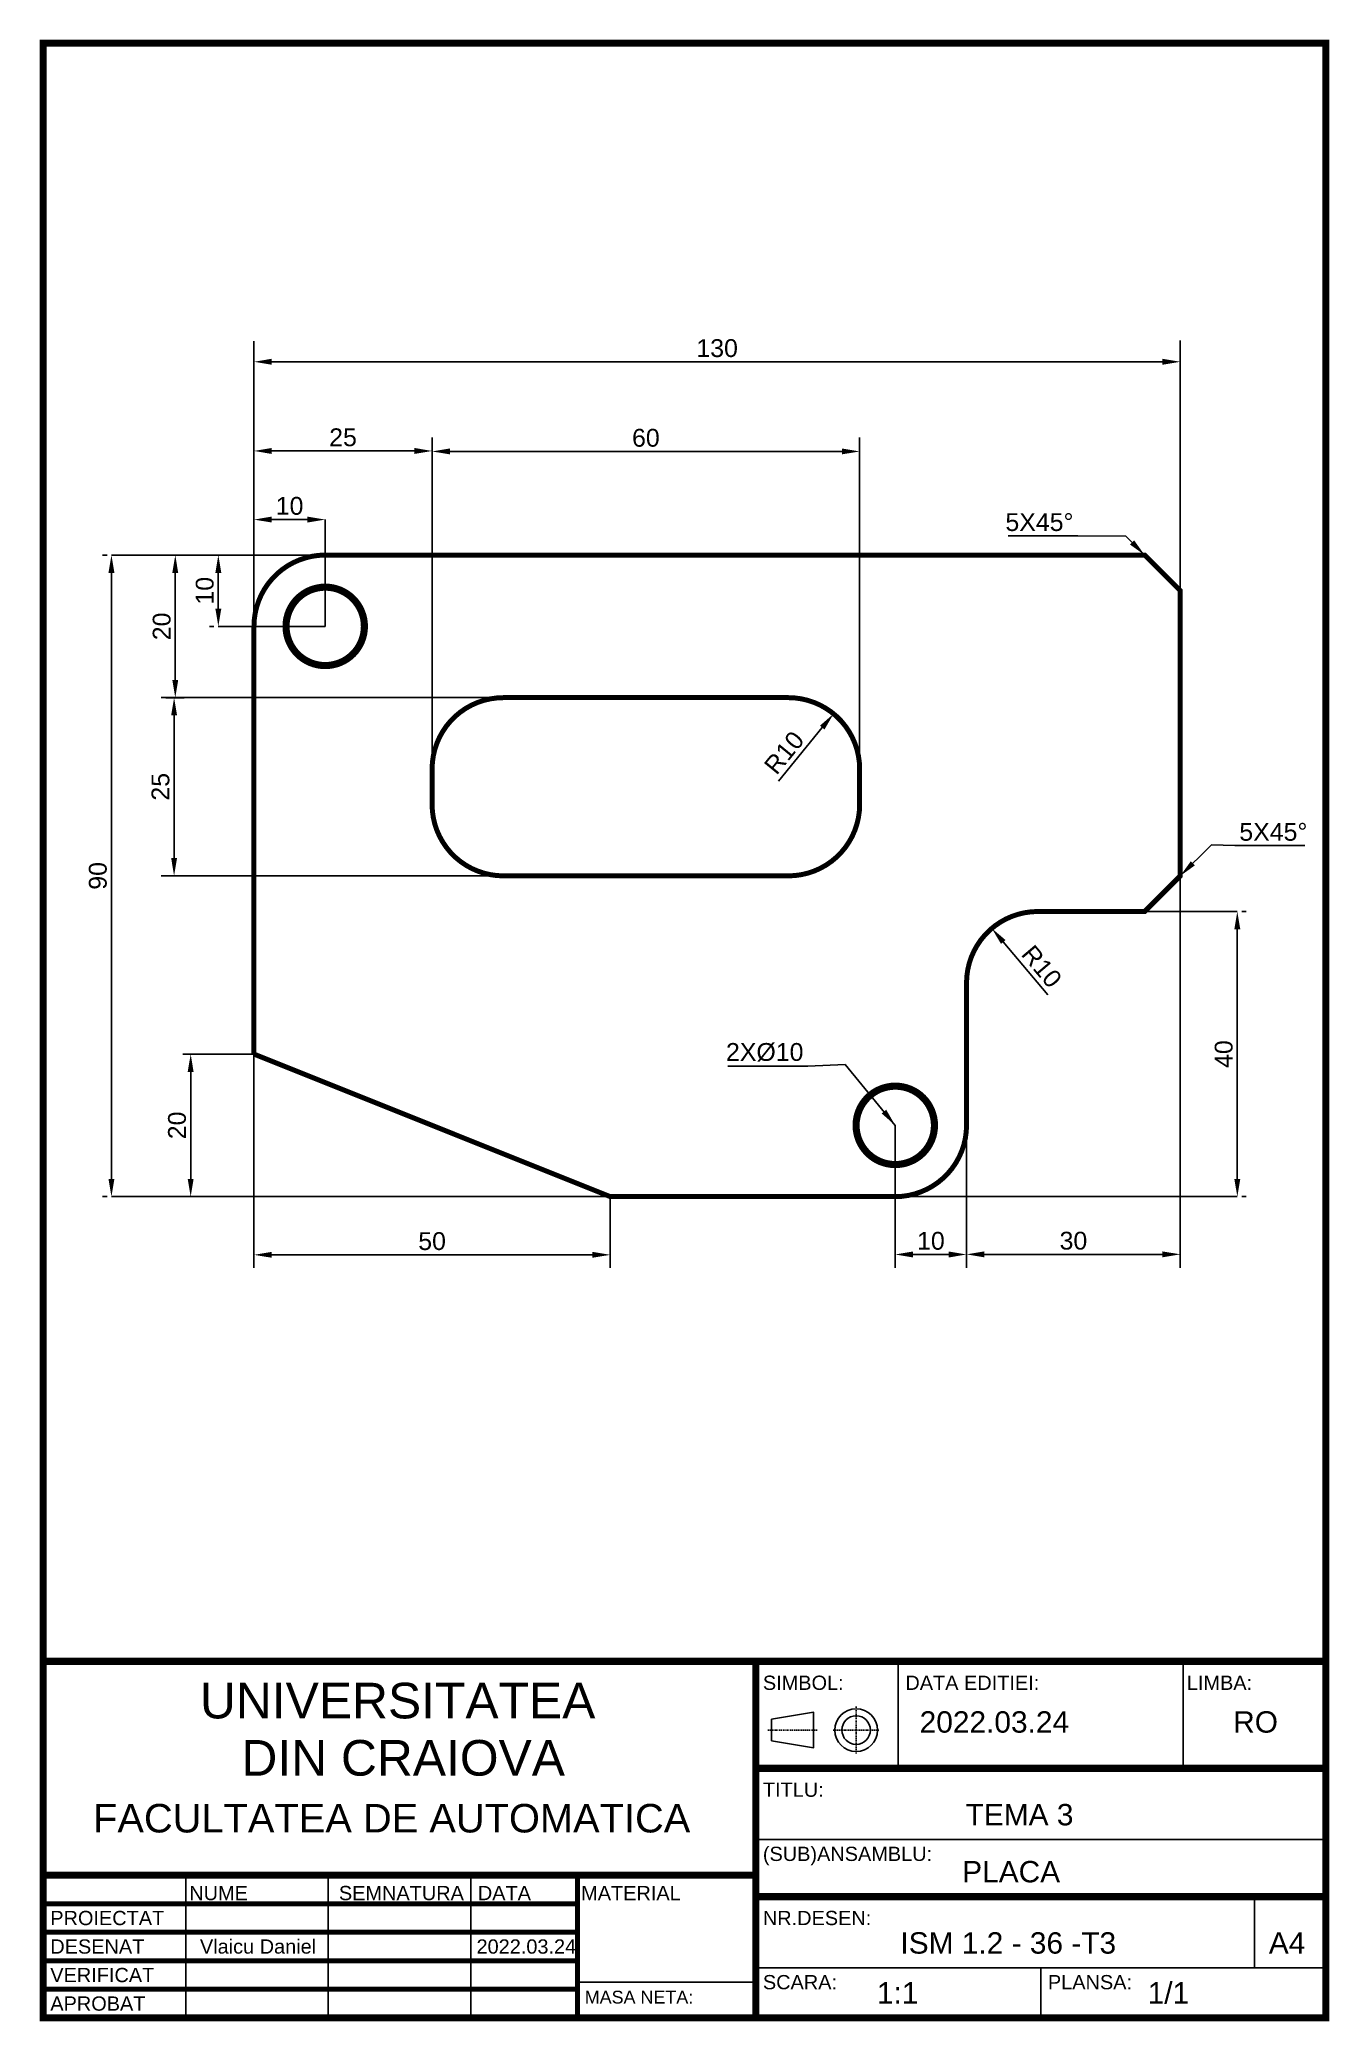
# Model space of a CAD drawing. Header units: millimetres. Extents: x 20 to 200, y 10 to 288.
import ezdxf

# ---------------------------------------------------------------- set-up
doc = ezdxf.new("R2010")
doc.units = ezdxf.units.MM
doc.header["$LTSCALE"] = 0.3
doc.linetypes.add('ACAD_ISO04W100', pattern=[30, 24, -3, 0, -3])
doc.styles.get("Standard").update_dxf_attribs({"font": 'arial.ttf'})
doc.styles.add('style1', font='arial.ttf')
doc.dimstyles.new('ISO-25', dxfattribs={"dimtxt": 2.5, "dimasz": 2.5, "dimexe": 1.25, "dimexo": 0.625, "dimtad": 1, "dimtxsty": 'Standard', "dimcen": 2.5, "dimadec": 0, "dimazin": 0, "dimtfac": 1, "dimtmove": 0, "dimatfit": 3, "dimfxl": 1, "dimarcsym": 0})

# ---------------------------------------------------------------- blocks, each defined once
blk = doc.blocks.new('*D1')
at = {"color": 0, "lineweight": -2, "transparency": 16777216}
for p, q in [((49.58, 244.57), (49.58, 241.06)), ((52.08, 242.31), (177.08, 242.31)), ((179.58, 244.57), (179.58, 241.06))]:
    blk.add_line(p, q, dxfattribs=at)
at = {"color": 0, "transparency": 16777216}
for points in [[(52.08, 242.73), (52.08, 241.89), (49.58, 242.31)], [(177.08, 242.73), (177.08, 241.89), (179.58, 242.31)]]:
    blk.add_solid(points, dxfattribs=at)
at = {"layer": 'Defpoints', "color": 0, "transparency": 16777216}
for p in [(49.58, 245.19), (179.58, 245.19), (179.58, 242.31)]:
    blk.add_point(p, dxfattribs=at)
at = {"color": 0, "transparency": 16777216, "insert": (114.58, 244.21), "char_height": 2.5, "attachment_point": 5}
blk.add_mtext('130', dxfattribs=at)
blk = doc.blocks.new('*D2')
at = {"color": 0, "lineweight": -2, "transparency": 16777216}
for p, q in [((28.96, 215.19), (28.33, 215.19)), ((29.58, 212.69), (29.58, 127.69)), ((28.96, 125.19), (28.33, 125.19))]:
    blk.add_line(p, q, dxfattribs=at)
at = {"color": 0, "transparency": 16777216}
for points in [[(29.16, 212.69), (30, 212.69), (29.58, 215.19)], [(29.16, 127.69), (30, 127.69), (29.58, 125.19)]]:
    blk.add_solid(points, dxfattribs=at)
at = {"layer": 'Defpoints', "color": 0, "transparency": 16777216}
for p in [(29.58, 215.19), (29.58, 125.19), (29.58, 125.19)]:
    blk.add_point(p, dxfattribs=at)
at = {"color": 0, "transparency": 16777216, "insert": (27.68, 170.19), "char_height": 2.5, "attachment_point": 5, "rotation": 90}
blk.add_mtext('90', dxfattribs=at)
blk = doc.blocks.new('*D3')
at = {"color": 0, "lineweight": -2, "transparency": 16777216}
for p, q in [((74.58, 231.07), (74.58, 228.48)), ((134.58, 231.07), (134.58, 228.48)), ((77.08, 229.73), (132.08, 229.73))]:
    blk.add_line(p, q, dxfattribs=at)
at = {"color": 0, "transparency": 16777216}
for points in [[(77.08, 230.15), (77.08, 229.32), (74.58, 229.73)], [(132.08, 230.15), (132.08, 229.32), (134.58, 229.73)]]:
    blk.add_solid(points, dxfattribs=at)
at = {"layer": 'Defpoints', "color": 0, "transparency": 16777216}
for p in [(74.58, 231.69), (134.58, 231.69), (134.58, 229.73)]:
    blk.add_point(p, dxfattribs=at)
at = {"color": 0, "transparency": 16777216, "insert": (104.58, 231.63), "char_height": 2.5, "attachment_point": 5}
blk.add_mtext('60', dxfattribs=at)
blk = doc.blocks.new('*D4')
at = {"color": 0, "lineweight": -2, "transparency": 16777216}
for p, q in [((37.21, 195.19), (39.62, 195.19)), ((38.37, 192.69), (38.37, 172.69)), ((37.21, 170.19), (39.62, 170.19))]:
    blk.add_line(p, q, dxfattribs=at)
at = {"color": 0, "transparency": 16777216}
for points in [[(37.96, 192.69), (38.79, 192.69), (38.37, 195.19)], [(37.96, 172.69), (38.79, 172.69), (38.37, 170.19)]]:
    blk.add_solid(points, dxfattribs=at)
at = {"layer": 'Defpoints', "color": 0, "transparency": 16777216}
for p in [(36.58, 195.19), (36.58, 170.19), (38.37, 170.19)]:
    blk.add_point(p, dxfattribs=at)
at = {"color": 0, "transparency": 16777216, "insert": (36.47, 182.69), "char_height": 2.5, "attachment_point": 5, "rotation": 90}
blk.add_mtext('25', dxfattribs=at)
blk = doc.blocks.new('*D5')
at = {"color": 0, "lineweight": -2, "transparency": 16777216}
for p, q in [((39, 215.19), (39.79, 215.19)), ((38.54, 197.69), (38.54, 212.69)), ((39, 195.19), (39.79, 195.19))]:
    blk.add_line(p, q, dxfattribs=at)
at = {"color": 0, "transparency": 16777216}
for points in [[(38.12, 212.69), (38.95, 212.69), (38.54, 215.19)], [(38.12, 197.69), (38.95, 197.69), (38.54, 195.19)]]:
    blk.add_solid(points, dxfattribs=at)
at = {"layer": 'Defpoints', "color": 0, "transparency": 16777216}
for p in [(38.37, 215.19), (38.54, 215.19), (38.37, 195.19)]:
    blk.add_point(p, dxfattribs=at)
at = {"color": 0, "transparency": 16777216, "insert": (36.64, 205.19), "char_height": 2.5, "attachment_point": 5, "rotation": 90}
blk.add_mtext('20', dxfattribs=at)
blk = doc.blocks.new('*D6')
at = {"color": 0, "lineweight": -2, "transparency": 16777216}
for p, q in [((57.08, 220.17), (52.08, 220.17)), ((49.58, 219.57), (49.58, 218.92)), ((59.58, 219.57), (59.58, 218.92))]:
    blk.add_line(p, q, dxfattribs=at)
at = {"color": 0, "transparency": 16777216}
for points in [[(52.08, 220.59), (52.08, 219.76), (49.58, 220.17)], [(57.08, 220.59), (57.08, 219.76), (59.58, 220.17)]]:
    blk.add_solid(points, dxfattribs=at)
at = {"layer": 'Defpoints', "color": 0, "transparency": 16777216}
for p in [(49.58, 220.19), (49.58, 220.17), (59.58, 220.19)]:
    blk.add_point(p, dxfattribs=at)
at = {"color": 0, "transparency": 16777216, "insert": (54.58, 222.08), "char_height": 2.5, "attachment_point": 5}
blk.add_mtext('10', dxfattribs=at)
blk = doc.blocks.new('*D7')
at = {"color": 0, "lineweight": -2, "transparency": 16777216}
for p, q in [((43.96, 215.19), (43.33, 215.19)), ((44.58, 207.69), (44.58, 212.69)), ((43.96, 205.19), (43.33, 205.19))]:
    blk.add_line(p, q, dxfattribs=at)
at = {"color": 0, "transparency": 16777216}
for points in [[(44.16, 212.69), (45, 212.69), (44.58, 215.19)], [(44.16, 207.69), (45, 207.69), (44.58, 205.19)]]:
    blk.add_solid(points, dxfattribs=at)
at = {"layer": 'Defpoints', "color": 0, "transparency": 16777216}
for p in [(44.58, 215.19), (44.58, 215.19), (44.58, 205.19)]:
    blk.add_point(p, dxfattribs=at)
at = {"color": 0, "transparency": 16777216, "insert": (42.68, 210.19), "char_height": 2.5, "attachment_point": 5, "rotation": 90}
blk.add_mtext('10', dxfattribs=at)
blk = doc.blocks.new('*D8')
at = {"color": 0, "lineweight": -2, "transparency": 16777216}
for p, q in [((40.21, 145.19), (41.95, 145.19)), ((40.7, 142.69), (40.7, 127.69)), ((40.21, 125.19), (41.95, 125.19))]:
    blk.add_line(p, q, dxfattribs=at)
at = {"color": 0, "transparency": 16777216}
for points in [[(40.28, 142.69), (41.11, 142.69), (40.7, 145.19)], [(40.28, 127.69), (41.11, 127.69), (40.7, 125.19)]]:
    blk.add_solid(points, dxfattribs=at)
at = {"layer": 'Defpoints', "color": 0, "transparency": 16777216}
for p in [(39.58, 145.19), (39.58, 125.19), (40.7, 125.19)]:
    blk.add_point(p, dxfattribs=at)
at = {"color": 0, "transparency": 16777216, "insert": (38.79, 135.19), "char_height": 2.5, "attachment_point": 5, "rotation": 90}
blk.add_mtext('20', dxfattribs=at)
blk = doc.blocks.new('*D9')
at = {"color": 0, "lineweight": -2, "transparency": 16777216}
for p, q in [((49.58, 115.82), (49.58, 118.28)), ((52.08, 117.03), (97.08, 117.03)), ((99.58, 115.82), (99.58, 118.28))]:
    blk.add_line(p, q, dxfattribs=at)
at = {"color": 0, "transparency": 16777216}
for points in [[(52.08, 117.45), (52.08, 116.62), (49.58, 117.03)], [(97.08, 117.45), (97.08, 116.62), (99.58, 117.03)]]:
    blk.add_solid(points, dxfattribs=at)
at = {"layer": 'Defpoints', "color": 0, "transparency": 16777216}
for p in [(99.58, 117.03), (49.58, 115.19), (99.58, 115.19)]:
    blk.add_point(p, dxfattribs=at)
at = {"color": 0, "transparency": 16777216, "insert": (74.58, 118.94), "char_height": 2.5, "attachment_point": 5}
blk.add_mtext('50', dxfattribs=at)
blk = doc.blocks.new('*D10')
at = {"color": 0, "lineweight": -2, "transparency": 16777216}
blk.add_line((123.18, 183.48), (129.33, 191), dxfattribs=at)
at = {"color": 0, "transparency": 16777216}
blk.add_solid([(129.01, 191.26), (129.65, 190.73), (130.92, 192.93)], dxfattribs=at)
at = {"layer": 'Defpoints', "color": 0, "transparency": 16777216}
for p in [(130.92, 192.93), (124.58, 185.19)]:
    blk.add_point(p, dxfattribs=at)
at = {"color": 0, "transparency": 16777216, "insert": (123.99, 187.47), "char_height": 2.5, "attachment_point": 5, "rotation": 50.6922}
blk.add_mtext('R10', dxfattribs=at)
blk = doc.blocks.new('*D11')
at = {"color": 0, "lineweight": -2, "transparency": 16777216}
for p, q in [((49.58, 230.36), (49.58, 231.05)), ((74.58, 230.36), (74.58, 231.05)), ((72.08, 229.8), (52.08, 229.8))]:
    blk.add_line(p, q, dxfattribs=at)
at = {"color": 0, "transparency": 16777216}
for points in [[(52.08, 230.22), (52.08, 229.38), (49.58, 229.8)], [(72.08, 230.22), (72.08, 229.38), (74.58, 229.8)]]:
    blk.add_solid(points, dxfattribs=at)
at = {"layer": 'Defpoints', "color": 0, "transparency": 16777216}
for p in [(49.58, 229.8), (49.58, 229.73), (74.58, 229.73)]:
    blk.add_point(p, dxfattribs=at)
at = {"color": 0, "transparency": 16777216, "insert": (62.08, 231.7), "char_height": 2.5, "attachment_point": 5}
blk.add_mtext('25', dxfattribs=at)
blk = doc.blocks.new('*D12')
at = {"color": 0, "lineweight": -2, "transparency": 16777216}
for p, q in [((188.21, 165.19), (188.83, 165.19)), ((187.58, 162.69), (187.58, 127.69)), ((188.21, 125.19), (188.83, 125.19))]:
    blk.add_line(p, q, dxfattribs=at)
at = {"color": 0, "transparency": 16777216}
for points in [[(187.16, 162.69), (188, 162.69), (187.58, 165.19)], [(187.16, 127.69), (188, 127.69), (187.58, 125.19)]]:
    blk.add_solid(points, dxfattribs=at)
at = {"layer": 'Defpoints', "color": 0, "transparency": 16777216}
for p in [(187.58, 165.19), (187.58, 125.19), (187.58, 125.19)]:
    blk.add_point(p, dxfattribs=at)
at = {"color": 0, "transparency": 16777216, "insert": (185.68, 145.19), "char_height": 2.5, "attachment_point": 5, "rotation": 90}
blk.add_mtext('40', dxfattribs=at)
blk = doc.blocks.new('*D13')
at = {"color": 0, "lineweight": -2, "transparency": 16777216}
blk.add_line((161.01, 153.5), (154.74, 160.92), dxfattribs=at)
at = {"color": 0, "transparency": 16777216}
blk.add_solid([(155.05, 161.19), (154.42, 160.65), (153.12, 162.83)], dxfattribs=at)
at = {"layer": 'Defpoints', "color": 0, "transparency": 16777216}
for p in [(153.12, 162.83), (159.58, 155.19)]:
    blk.add_point(p, dxfattribs=at)
at = {"color": 0, "transparency": 16777216, "insert": (160.13, 157.48), "char_height": 2.5, "attachment_point": 5, "rotation": 310.2268}
blk.add_mtext('R10', dxfattribs=at)
blk = doc.blocks.new('*D14')
at = {"color": 0, "lineweight": -2, "transparency": 16777216}
for p, q in [((149.58, 115.82), (149.58, 118.35)), ((152.08, 117.1), (177.08, 117.1)), ((179.58, 115.82), (179.58, 118.35))]:
    blk.add_line(p, q, dxfattribs=at)
at = {"color": 0, "transparency": 16777216}
for points in [[(152.08, 117.51), (152.08, 116.68), (149.58, 117.1)], [(177.08, 117.51), (177.08, 116.68), (179.58, 117.1)]]:
    blk.add_solid(points, dxfattribs=at)
at = {"layer": 'Defpoints', "color": 0, "transparency": 16777216}
for p in [(179.58, 117.1), (149.58, 115.19), (179.58, 115.19)]:
    blk.add_point(p, dxfattribs=at)
at = {"color": 0, "transparency": 16777216, "insert": (164.58, 119), "char_height": 2.5, "attachment_point": 5}
blk.add_mtext('30', dxfattribs=at)
blk = doc.blocks.new('*D15')
at = {"color": 0, "lineweight": -2, "transparency": 16777216}
for p, q in [((139.58, 115.82), (139.58, 118.33)), ((142.08, 117.08), (147.08, 117.08)), ((149.58, 115.82), (149.58, 118.33))]:
    blk.add_line(p, q, dxfattribs=at)
at = {"color": 0, "transparency": 16777216}
for points in [[(142.08, 117.5), (142.08, 116.66), (139.58, 117.08)], [(147.08, 117.5), (147.08, 116.66), (149.58, 117.08)]]:
    blk.add_solid(points, dxfattribs=at)
at = {"layer": 'Defpoints', "color": 0, "transparency": 16777216}
for p in [(149.58, 117.08), (139.58, 115.19), (149.58, 115.19)]:
    blk.add_point(p, dxfattribs=at)
at = {"color": 0, "transparency": 16777216, "insert": (144.58, 118.98), "char_height": 2.5, "attachment_point": 5}
blk.add_mtext('10', dxfattribs=at)
blk = doc.blocks.new('simbol 1')
at = {"linetype": 'ACAD_ISO04W100', "ltscale": 0.03}
blk.add_line((-3.45, 0), (3.45, 0), dxfattribs=at)
blk.add_lwpolyline([(-2.94, -1.5), (-2.94, 1.5), (2.96, 2.5), (2.96, -2.5)], close=True)
blk = doc.blocks.new('simbol 2')
at = {"linetype": 'ACAD_ISO04W100', "ltscale": 0.03}
for p, q in [((-0.01, 3.34), (-0.01, -3.34)), ((-3.24, 0), (3.24, 0))]:
    blk.add_line(p, q, dxfattribs=at)
at = {"linetype": 'Continuous', "ltscale": 0.03}
for radius in [3, 2]:
    blk.add_circle((-0.01, 0.02), radius, dxfattribs=at)

msp = doc.modelspace()

# ---------------------------------------------------------------- linework, layer by layer
for p, q in [((49.58, 205.193), (49.58, 245.193)), ((179.58, 210.193), (179.58, 245.303)), ((74.58, 182.693), (74.58, 231.693)), ((134.58, 182.693), (134.58, 231.693)), ((59.58, 205.193), (59.58, 220.193)), ((59.58, 215.193), (29.58, 215.193)), ((59.58, 205.193), (44.58, 205.193)), ((84.58, 195.193), (36.58, 195.193)), ((84.58, 170.193), (36.58, 170.193)), ((179.58, 170.193), (179.58, 125.193)), ((174.58, 165.193), (187.58, 165.193)), ((49.58, 145.193), (39.58, 145.193)), ((49.58, 145.193), (49.58, 115.193)), ((139.58, 135.193), (139.58, 115.193)), ((149.58, 135.193), (149.58, 115.193)), ((99.58, 125.193), (29.58, 125.193)), ((99.58, 125.193), (99.58, 115.193)), ((139.58, 125.193), (179.58, 125.193)), ((179.58, 125.193), (187.58, 125.193)), ((179.58, 125.193), (179.58, 115.193)), ((140, 60), (140, 45)), ((180, 60), (180, 45)), ((120, 35), (200, 35)), ((40, 10), (40, 30)), ((60, 10), (60, 30)), ((80, 10), (80, 30)), ((190, 17), (190, 27)), ((120, 17), (200, 17)), ((160, 17), (160, 10)), ((95, 15), (120, 15))]:
    msp.add_line(p, q)
at = {"lineweight": 70}
for p, q in [((95, 10), (95, 30)), ((20, 26), (95, 26)), ((20, 22), (95, 22)), ((20, 18), (95, 18)), ((20, 14), (95, 14))]:
    msp.add_line(p, q, dxfattribs=at)
at = {"const_width": 1}
for points in [[(20, 10), (200, 10), (200, 287), (20, 287)], [(20, 60), (120, 60), (120, 10), (20, 10)], [(120, 60), (200, 60), (200, 10), (120, 10)], [(120, 45), (200, 45), (200, 27), (120, 27)], [(20, 30), (120, 30), (120, 10), (20, 10)]]:
    msp.add_lwpolyline(points, close=True, dxfattribs=at)
at = {"color": 4, "const_width": 0.7}
msp.add_lwpolyline([(49.58, 145.193), (49.58, 205.193, -0.4142136), (59.58, 215.193), (174.58, 215.193), (179.58, 210.193), (179.58, 170.193), (174.58, 165.193), (159.58, 165.193, 0.4142136), (149.58, 155.193), (149.58, 135.193, -0.4142136), (139.58, 125.193), (99.58, 125.193)], format="xyb", dxfattribs=at)
at = {"color": 4}
for points, const_width in [([(54.08, 205.193, 1), (65.08, 205.193, 1)], 1), ([(84.58, 195.193), (124.58, 195.193, -0.4142136), (134.58, 185.193), (134.58, 180.193, -0.4142136), (124.58, 170.193), (84.58, 170.193, -0.4142136), (74.58, 180.193), (74.58, 185.193, -0.4142136)], 0.7), ([(134.08, 135.193, 1), (145.08, 135.193, 1)], 1)]:
    msp.add_lwpolyline(points, format="xyb", close=True, dxfattribs=dict(at, const_width=const_width))
at = {"color": 4, "const_width": 0.7}
msp.add_lwpolyline([(99.58, 125.193), (49.58, 145.193)], dxfattribs=at)
for points in [[(20, 10), (200, 10), (200, 60), (20, 60), (20, 10)], [(120, 10), (120, 60)], [(200, 45), (120, 45)], [(20, 30), (120, 30)], [(200, 27), (120, 27)]]:
    msp.add_lwpolyline(points)

# ---------------------------------------------------------------- block references
for name, p in [('simbol 1', (125.164, 50.372)), ('simbol 2', (134.098, 50.342))]:
    msp.add_blockref(name, p)

# ---------------------------------------------------------------- texts
at = {"style": 'style1'}
for s, height, p in [('UNIVERSITATEA', 5, (42, 52)), ('SIMBOL:', 2, (121, 56)), ('DATA EDITIEI:', 2, (141, 56)), ('LIMBA:', 2, (180.5, 56)), ('2022.03.24', 3, (143, 50)), ('RO', 3, (187, 50)), ('   DIN CRAIOVA', 5, (42, 43.968)), ('TITLU:', 2, (121, 41)), ('FACULTATEA DE AUTOMATICA', 4, (27, 36)), ('                     TEMA 3', 3, (125, 37)), ('(SUB)ANSAMBLU:', 2, (121, 32)), ('            PLACA', 3, (135, 29)), ('NUME', 2, (40.5, 26.5)), ('SEMNATURA', 2, (61.5, 26.5)), ('DATA', 2, (81, 26.5)), ('MATERIAL', 2, (95.5, 26.5)), ('PROIECTAT', 2, (21, 23)), ('NR.DESEN:', 2, (121, 23)), ('DESENAT', 2, (21, 19)), ('Vlaicu Daniel                             2022.03.24', 2, (42, 19)), ('              ISM 1.2 - 36 -T3', 3, (124, 19)), ('A4', 3, (192, 19)), ('VERIFICAT', 2, (21, 15)), ('SCARA:', 2, (121, 14)), ('1:1', 3, (137, 12)), ('PLANSA:', 2, (161, 14)), ('1/1', 3, (175, 12)), ('APROBAT', 2, (21, 11)), ('MASA NETA:', 1.8, (96, 12))]:
    msp.add_text(s, height=height, dxfattribs=at).set_placement(p)
at = {"color": 1, "char_height": 2.5}
for s, insert, attachment_point in [('5X45%%D', (164.587, 218.536), 9), ('5X45%%D', (187.862, 175.082), 7), ('2XØ10', (126.695, 144.145), 9)]:
    msp.add_mtext(s, dxfattribs=dict(at, insert=insert, attachment_point=attachment_point))

# ---------------------------------------------------------------- dimensions: what is measured, and where the dimension line sits
at = {"color": 1}
for base, p1, p2, picture, middle in [((179.58, 242.309), (49.58, 245.193), (179.58, 245.193), '*D1', (114.58, 242.309)), ((179.58, 117.095), (149.58, 115.193), (179.58, 115.193), '*D14', (164.58, 117.095))]:
    dim = msp.add_linear_dim(base=base, p1=p1, p2=p2, dimstyle='ISO-25', dxfattribs=at)
    dim.commit()
    dim.dimension.update_dxf_attribs({"geometry": picture, "text_midpoint": middle, "dimtype": 160})
for base, p1, p2, picture, middle in [((49.58, 229.8), (74.58, 229.733), (49.58, 229.733), '*D11', (62.08, 231.702)), ((134.58, 229.733), (74.58, 231.693), (134.58, 231.693), '*D3', (104.58, 231.635)), ((49.58, 220.174), (59.58, 220.193), (49.58, 220.193), '*D6', (54.58, 222.076)), ((99.58, 117.034), (49.58, 115.193), (99.58, 115.193), '*D9', (74.58, 118.936)), ((149.58, 117.081), (139.58, 115.193), (149.58, 115.193), '*D15', (144.58, 118.983))]:
    dim = msp.add_linear_dim(base=base, p1=p1, p2=p2, dimstyle='ISO-25', dxfattribs=at)
    dim.commit()
    dim.dimension.update_dxf_attribs({"geometry": picture, "text_midpoint": middle})
for base, p1, p2, picture, middle in [((29.58, 125.193), (29.58, 215.193), (29.58, 125.193), '*D2', (27.679, 170.193)), ((38.537, 215.193), (38.372, 195.193), (38.372, 215.193), '*D5', (36.636, 205.193)), ((44.58, 215.193), (44.58, 205.193), (44.58, 215.193), '*D7', (42.679, 210.193)), ((38.372, 170.193), (36.58, 195.193), (36.58, 170.193), '*D4', (36.471, 182.693)), ((187.58, 125.193), (187.58, 165.193), (187.58, 125.193), '*D12', (185.679, 145.193)), ((40.695, 125.193), (39.58, 145.193), (39.58, 125.193), '*D8', (38.794, 135.193))]:
    dim = msp.add_linear_dim(base=base, p1=p1, p2=p2, angle=90, dimstyle='ISO-25', dxfattribs=at)
    dim.commit()
    dim.dimension.update_dxf_attribs({"geometry": picture, "text_midpoint": middle})
for center, mpoint, picture, middle in [((124.58, 185.193), (130.915, 192.93), '*D10', (125.462, 186.27)), ((159.58, 155.193), (153.122, 162.828), '*D13', (158.681, 156.256))]:
    dim = msp.add_radius_dim(center=center, mpoint=mpoint, dimstyle='ISO-25', dxfattribs=at)
    dim.commit()
    dim.dimension.update_dxf_attribs({"geometry": picture, "text_midpoint": middle, "dimtype": 164})

# ---------------------------------------------------------------- leaders
at = {"color": 1, "annotation_type": 0, "has_hookline": 1}
for points, hookline_direction, text_width in [([(174.58, 215.193), (171.925, 217.848), (165.212, 217.911)], 1, 9.176), ([(179.58, 170.193), (183.949, 174.561), (187.237, 174.457)], 0, 9.176), ([(139.58, 135.193), (132.542, 143.738), (127.32, 143.52)], 1, 10.604)]:
    msp.add_leader(points, dimstyle='ISO-25', dxfattribs=dict(at, hookline_direction=hookline_direction, text_width=text_width))

doc.saveas('drawing.dxf')
